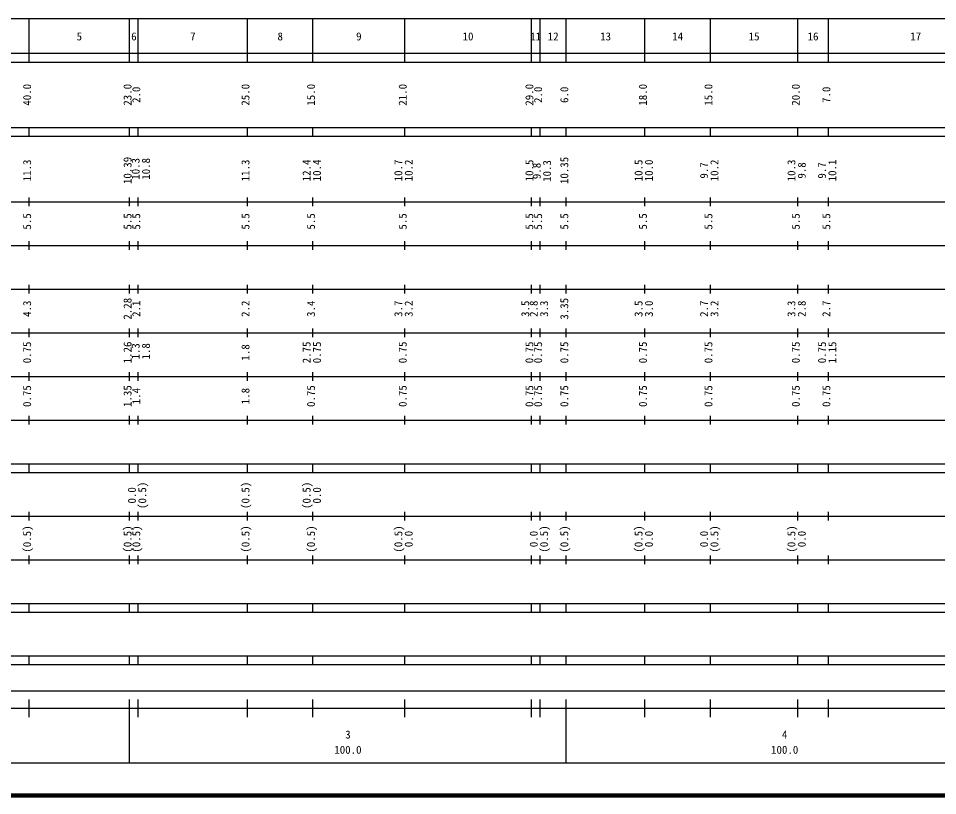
# Model space of a CAD drawing. Units: millimetres on the paper, enlarged 1000 times. Extents: x 40000 to 680000, y 20000 to 380000.
# Drawn here: x 242548 to 453016, y 20000 to 198000 of the extents above; entities that cross this region are included whole.
import ezdxf
from ezdxf.enums import TextEntityAlignment as Align

# ---------------------------------------------------------------- set-up
doc = ezdxf.new("R2010")
doc.units = ezdxf.units.MM
doc.header["$LTSCALE"] = 1000
doc.layers.add('M-TTL', color=2, linetype='Continuous', lineweight=140)
doc.layers.add('M-TTL-BAND', color=7, linetype='Continuous', lineweight=25)
doc.styles.add('ＭＳ ゴシック', font='')
doc.styles.get('ＭＳ ゴシック').set_extended_font_data('MS Gothic')

msp = doc.modelspace()

# ---------------------------------------------------------------- linework, layer by layer
at = {"layer": 'M-TTL'}
msp.add_line((40000, 20000), (680000, 20000), dxfattribs=at)
at = {"layer": 'M-TTL-BAND'}
for p, q in [((68000, 198000), (579000, 198000)), ((245000, 188000), (245000, 198000)), ((268000, 188000), (268000, 198000)), ((270000, 188000), (270000, 198000)), ((295000, 188000), (295000, 198000)), ((310000, 188000), (310000, 198000)), ((331000, 188000), (331000, 198000)), ((360000, 188000), (360000, 198000)), ((362000, 188000), (362000, 198000)), ((368000, 188000), (368000, 198000)), ((386000, 188000), (386000, 198000)), ((401000, 188000), (401000, 198000)), ((421000, 188000), (421000, 198000)), ((428000, 188000), (428000, 198000)), ((40000, 190000), (579000, 190000)), ((40000, 188000), (579000, 188000)), ((40000, 173000), (579000, 173000)), ((245000, 171000), (245000, 173000)), ((268000, 171000), (268000, 173000)), ((270000, 171000), (270000, 173000)), ((295000, 171000), (295000, 173000)), ((310000, 171000), (310000, 173000)), ((331000, 171000), (331000, 173000)), ((360000, 171000), (360000, 173000)), ((362000, 171000), (362000, 173000)), ((368000, 171000), (368000, 173000)), ((386000, 171000), (386000, 173000)), ((401000, 171000), (401000, 173000)), ((421000, 171000), (421000, 173000)), ((428000, 171000), (428000, 173000)), ((40000, 171000), (579000, 171000)), ((40000, 156000), (579000, 156000)), ((245000, 155000), (245000, 157000)), ((268000, 155000), (268000, 157000)), ((270000, 155000), (270000, 157000)), ((295000, 155000), (295000, 157000)), ((310000, 155000), (310000, 157000)), ((331000, 155000), (331000, 157000)), ((360000, 155000), (360000, 157000)), ((362000, 155000), (362000, 157000)), ((368000, 155000), (368000, 157000)), ((386000, 155000), (386000, 157000)), ((401000, 155000), (401000, 157000)), ((421000, 155000), (421000, 157000)), ((428000, 155000), (428000, 157000)), ((46000, 146000), (579000, 146000)), ((245000, 145000), (245000, 147000)), ((268000, 145000), (268000, 147000)), ((270000, 145000), (270000, 147000)), ((295000, 145000), (295000, 147000)), ((310000, 145000), (310000, 147000)), ((331000, 145000), (331000, 147000)), ((360000, 145000), (360000, 147000)), ((362000, 145000), (362000, 147000)), ((368000, 145000), (368000, 147000)), ((386000, 145000), (386000, 147000)), ((401000, 145000), (401000, 147000)), ((421000, 145000), (421000, 147000)), ((428000, 145000), (428000, 147000)), ((245000, 135000), (245000, 137000)), ((268000, 135000), (268000, 137000)), ((270000, 135000), (270000, 137000)), ((295000, 135000), (295000, 137000)), ((310000, 135000), (310000, 137000)), ((331000, 135000), (331000, 137000)), ((360000, 135000), (360000, 137000)), ((362000, 135000), (362000, 137000)), ((368000, 135000), (368000, 137000)), ((386000, 135000), (386000, 137000)), ((401000, 135000), (401000, 137000)), ((421000, 135000), (421000, 137000)), ((428000, 135000), (428000, 137000)), ((52000, 136000), (579000, 136000)), ((245000, 125000), (245000, 127000)), ((268000, 125000), (268000, 127000)), ((270000, 125000), (270000, 127000)), ((295000, 125000), (295000, 127000)), ((310000, 125000), (310000, 127000)), ((331000, 125000), (331000, 127000)), ((360000, 125000), (360000, 127000)), ((362000, 125000), (362000, 127000)), ((368000, 125000), (368000, 127000)), ((386000, 125000), (386000, 127000)), ((401000, 125000), (401000, 127000)), ((421000, 125000), (421000, 127000)), ((428000, 125000), (428000, 127000)), ((46000, 126000), (579000, 126000)), ((52000, 116000), (579000, 116000)), ((245000, 115000), (245000, 117000)), ((268000, 115000), (268000, 117000)), ((270000, 115000), (270000, 117000)), ((295000, 115000), (295000, 117000)), ((310000, 115000), (310000, 117000)), ((331000, 115000), (331000, 117000)), ((360000, 115000), (360000, 117000)), ((362000, 115000), (362000, 117000)), ((368000, 115000), (368000, 117000)), ((386000, 115000), (386000, 117000)), ((401000, 115000), (401000, 117000)), ((421000, 115000), (421000, 117000)), ((428000, 115000), (428000, 117000)), ((46000, 106000), (579000, 106000)), ((245000, 105000), (245000, 107000)), ((268000, 105000), (268000, 107000)), ((270000, 105000), (270000, 107000)), ((295000, 105000), (295000, 107000)), ((310000, 105000), (310000, 107000)), ((331000, 105000), (331000, 107000)), ((360000, 105000), (360000, 107000)), ((362000, 105000), (362000, 107000)), ((368000, 105000), (368000, 107000)), ((386000, 105000), (386000, 107000)), ((401000, 105000), (401000, 107000)), ((421000, 105000), (421000, 107000)), ((428000, 105000), (428000, 107000)), ((40000, 96000), (579000, 96000)), ((245000, 94000), (245000, 96000)), ((268000, 94000), (268000, 96000)), ((270000, 94000), (270000, 96000)), ((295000, 94000), (295000, 96000)), ((310000, 94000), (310000, 96000)), ((331000, 94000), (331000, 96000)), ((360000, 94000), (360000, 96000)), ((362000, 94000), (362000, 96000)), ((368000, 94000), (368000, 96000)), ((386000, 94000), (386000, 96000)), ((401000, 94000), (401000, 96000)), ((421000, 94000), (421000, 96000)), ((428000, 94000), (428000, 96000)), ((40000, 94000), (579000, 94000)), ((245000, 83000), (245000, 85000)), ((268000, 83000), (268000, 85000)), ((270000, 83000), (270000, 85000)), ((295000, 83000), (295000, 85000)), ((310000, 83000), (310000, 85000)), ((331000, 83000), (331000, 85000)), ((360000, 83000), (360000, 85000)), ((362000, 83000), (362000, 85000)), ((368000, 83000), (368000, 85000)), ((386000, 83000), (386000, 85000)), ((401000, 83000), (401000, 85000)), ((421000, 83000), (421000, 85000)), ((428000, 83000), (428000, 85000)), ((49000, 84000), (579000, 84000)), ((40000, 74000), (579000, 74000)), ((245000, 73000), (245000, 75000)), ((268000, 73000), (268000, 75000)), ((270000, 73000), (270000, 75000)), ((295000, 73000), (295000, 75000)), ((310000, 73000), (310000, 75000)), ((331000, 73000), (331000, 75000)), ((360000, 73000), (360000, 75000)), ((362000, 73000), (362000, 75000)), ((368000, 73000), (368000, 75000)), ((386000, 73000), (386000, 75000)), ((401000, 73000), (401000, 75000)), ((421000, 73000), (421000, 75000)), ((428000, 73000), (428000, 75000)), ((40000, 64000), (579000, 64000)), ((245000, 62000), (245000, 64000)), ((268000, 62000), (268000, 64000)), ((270000, 62000), (270000, 64000)), ((295000, 62000), (295000, 64000)), ((310000, 62000), (310000, 64000)), ((331000, 62000), (331000, 64000)), ((360000, 62000), (360000, 64000)), ((362000, 62000), (362000, 64000)), ((368000, 62000), (368000, 64000)), ((386000, 62000), (386000, 64000)), ((401000, 62000), (401000, 64000)), ((421000, 62000), (421000, 64000)), ((428000, 62000), (428000, 64000)), ((40000, 62000), (579000, 62000)), ((40000, 52000), (579000, 52000)), ((245000, 50000), (245000, 52000)), ((268000, 50000), (268000, 52000)), ((270000, 50000), (270000, 52000)), ((295000, 50000), (295000, 52000)), ((310000, 50000), (310000, 52000)), ((331000, 50000), (331000, 52000)), ((360000, 50000), (360000, 52000)), ((362000, 50000), (362000, 52000)), ((368000, 50000), (368000, 52000)), ((386000, 50000), (386000, 52000)), ((401000, 50000), (401000, 52000)), ((421000, 50000), (421000, 52000)), ((428000, 50000), (428000, 52000)), ((40000, 50000), (579000, 50000)), ((71000, 44000), (565000, 44000)), ((40000, 40000), (579000, 40000)), ((245000, 38000), (245000, 42000)), ((268000, 27500), (268000, 42000)), ((270000, 38000), (270000, 42000)), ((295000, 38000), (295000, 42000)), ((310000, 38000), (310000, 42000)), ((331000, 38000), (331000, 42000)), ((360000, 38000), (360000, 42000)), ((362000, 38000), (362000, 42000)), ((368000, 27500), (368000, 42000)), ((386000, 38000), (386000, 42000)), ((401000, 38000), (401000, 42000)), ((421000, 38000), (421000, 42000)), ((428000, 38000), (428000, 42000)), ((68000, 27500), (579000, 27500))]:
    msp.add_line(p, q, dxfattribs=at)

# ---------------------------------------------------------------- texts
at = {"layer": 'M-TTL-BAND', "style": 'ＭＳ ゴシック'}
for s, p in [('5', (256500, 192405)), ('6', (269000, 192405)), ('7', (282500, 192405)), ('8', (302500, 192405)), ('9', (320500, 192405)), ('10', (345500, 192405)), ('11', (361000, 192405)), ('12', (365000, 192405)), ('13', (377000, 192405)), ('14', (393500, 192405)), ('15', (411000, 192405)), ('16', (424500, 192405)), ('17', (448000, 192405)), ('3', (318000, 32523)), ('4', (418000, 32523)), ('100.0', (318000, 29033)), ('100.0', (418000, 29033))]:
    msp.add_text(s, height=1833, dxfattribs=at).set_placement(p, align=Align.BOTTOM_CENTER)
for s, p in [('40.0', (246000, 180500)), ('23.0', (269000, 180500)), ('2.0', (271000, 180500)), ('25.0', (296000, 180500)), ('15.0', (311000, 180500)), ('21.0', (332000, 180500)), ('29.0', (361000, 180500)), ('2.0', (363000, 180500)), ('6.0', (369000, 180500)), ('18.0', (387000, 180500)), ('15.0', (402000, 180500)), ('20.0', (422000, 180500)), ('7.0', (429000, 180500)), ('11.3', (246000, 163174)), ('10.39', (269000, 163174)), ('10.3', (270850, 163538)), ('10.8', (273220, 163538)), ('11.3', (296000, 163174)), ('12.4', (310000, 163174)), ('10.4', (312370, 163174)), ('10.7', (331000, 163174)), ('10.2', (333370, 163174)), ('10.5', (361000, 163174)), ('9.8', (362684, 163050)), ('10.3', (365054, 163050)), ('10.35', (369000, 163174)), ('10.5', (386000, 163174)), ('10.0', (388370, 163174)), ('9.7', (401000, 163174)), ('10.2', (403370, 163174)), ('10.3', (421000, 163174)), ('9.8', (423370, 163174)), ('9.7', (428000, 163174)), ('10.1', (430370, 163174)), ('5.5', (246000, 151500)), ('5.5', (269000, 151500)), ('5.5', (271000, 151500)), ('5.5', (296000, 151500)), ('5.5', (311000, 151500)), ('5.5', (332000, 151500)), ('5.5', (361000, 151500)), ('5.5', (363000, 151500)), ('5.5', (369000, 151500)), ('5.5', (387000, 151500)), ('5.5', (402000, 151500)), ('5.5', (422000, 151500)), ('5.5', (429000, 151500)), ('4.3', (246000, 131500)), ('2.28', (269000, 131500)), ('2.1', (271000, 131500)), ('2.2', (296000, 131500)), ('3.4', (311000, 131500)), ('3.7', (331000, 131500)), ('3.2', (333370, 131500)), ('3.5', (360068, 131500)), ('2.8', (362000, 131500)), ('3.3', (364370, 131500)), ('3.35', (369000, 131500)), ('3.5', (386000, 131500)), ('3.0', (388370, 131500)), ('2.7', (401000, 131500)), ('3.2', (403370, 131500)), ('3.3', (421000, 131500)), ('2.8', (423370, 131500)), ('2.7', (429000, 131500)), ('0.75', (246000, 121500)), ('1.26', (269000, 121500)), ('1.3', (270850, 121743)), ('1.8', (273220, 121743)), ('1.8', (296000, 121500)), ('2.75', (310000, 121500)), ('0.75', (312370, 121500)), ('0.75', (332000, 121500)), ('0.75', (361000, 121500)), ('0.75', (363000, 121500)), ('0.75', (369000, 121500)), ('0.75', (387000, 121500)), ('0.75', (402000, 121500)), ('0.75', (422000, 121500)), ('0.75', (428000, 121500)), ('1.15', (430370, 121500)), ('0.75', (246000, 111500)), ('1.35', (269000, 111500)), ('0.75', (311000, 111500)), ('0.75', (332000, 111500)), ('0.75', (361000, 111500)), ('0.75', (363000, 111500)), ('0.75', (369000, 111500)), ('0.75', (387000, 111500)), ('0.75', (402000, 111500)), ('0.75', (422000, 111500)), ('0.75', (429000, 111500)), ('1.4', (271000, 111500)), ('1.8', (296000, 111500)), ('0.0', (270000, 88764)), ('(0.5)', (272370, 88764)), ('(0.5)', (296000, 88764)), ('(0.5)', (310000, 88764)), ('0.0', (312370, 88764)), ('(0.5)', (246000, 78764)), ('(0.5)', (269000, 78764)), ('(0.5)', (271000, 78764)), ('(0.5)', (296000, 78764)), ('(0.5)', (311000, 78764)), ('(0.5)', (331000, 78764)), ('0.0', (333370, 78764)), ('0.0', (362000, 78764)), ('(0.5)', (364370, 78764)), ('(0.5)', (369000, 78764)), ('(0.5)', (386000, 78764)), ('0.0', (388370, 78764)), ('0.0', (401000, 78764)), ('(0.5)', (403370, 78764)), ('(0.5)', (421000, 78764)), ('0.0', (423370, 78764))]:
    msp.add_text(s, height=1833, rotation=90, dxfattribs=at).set_placement(p, align=Align.BOTTOM_CENTER)

doc.saveas('drawing.dxf')
